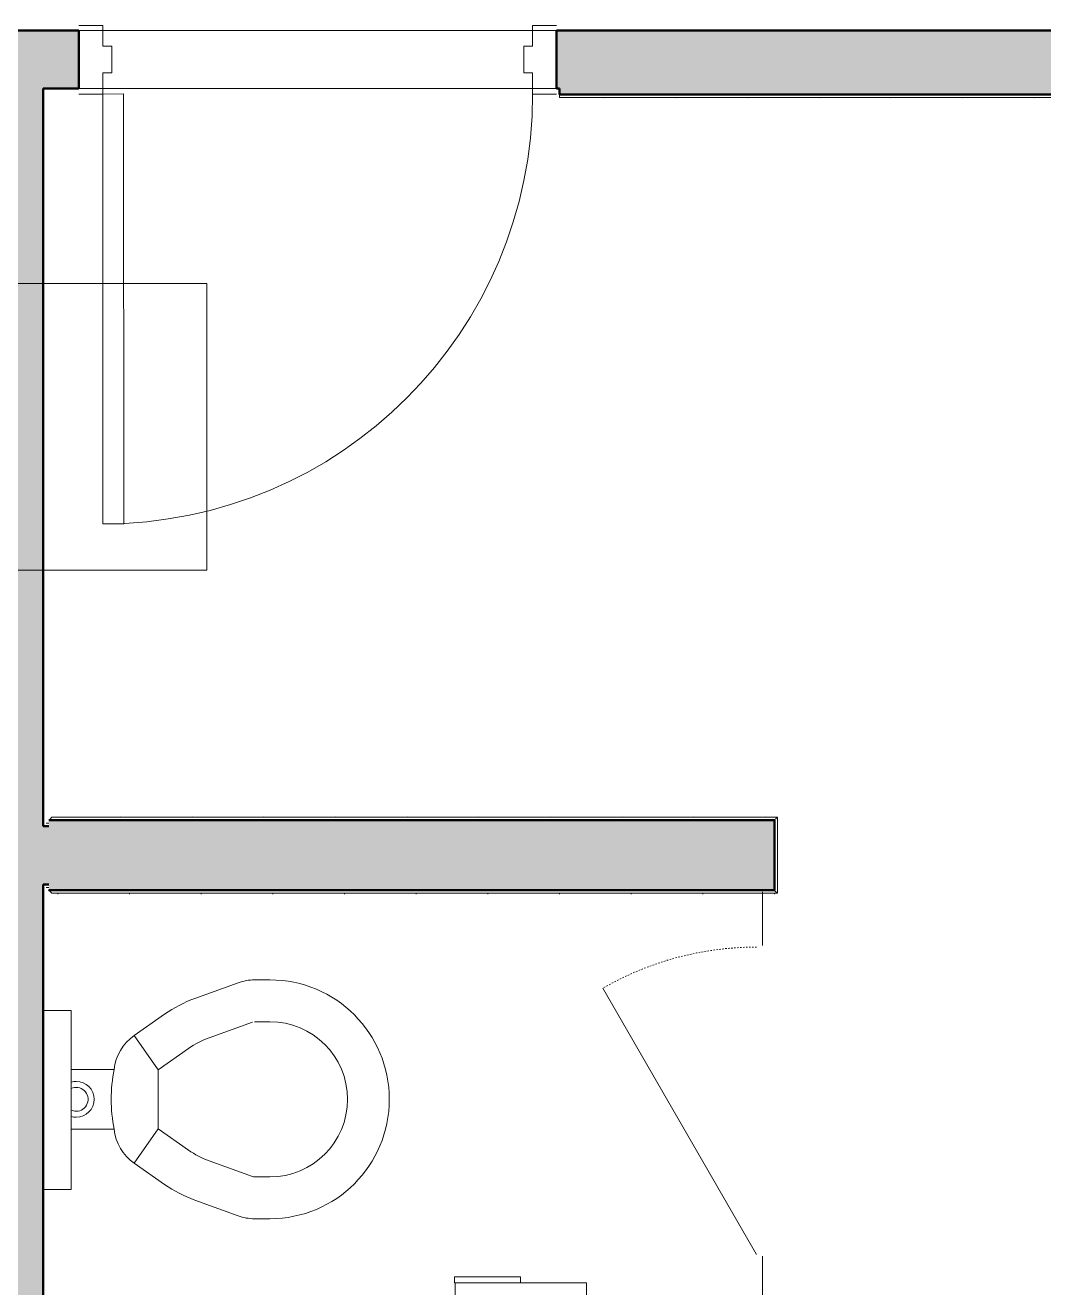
# Model space of a CAD drawing. Header units: inches. Extents: x -1106 to 1409, y -1111 to 918.
# Drawn here: x 459.9 to 545.2, y -153.6 to -47.9 of the extents above; entities that cross this region are included whole.
import ezdxf

# ---------------------------------------------------------------- set-up
doc = ezdxf.new("R2010")
doc.units = ezdxf.units.IN
doc.header["$MEASUREMENT"] = 0
doc.linetypes.add('Dash', pattern=[0.25, 0.125, -0.125])
for name, color, linetype, lineweight in [('A-AREA-IDEN', 2, 'Continuous', 9), ('A-DOOR', 31, 'Continuous', 13), ('A-DOOR-FRAM', 31, 'Continuous', 20), ('A-GENM', 13, 'Continuous', 9), ('A-WALL-PATT', 111, 'Continuous', 13), ('I-WALL', 2, 'Continuous', 13), ('P-SANR-FIXT', 6, 'Continuous', 9), ('Q-SPCQ', 91, 'Continuous', 13)]:
    doc.layers.add(name, color=color, linetype=linetype, lineweight=lineweight)

# ---------------------------------------------------------------- blocks, each defined once
blk = doc.blocks.new('FP_22-7TH FLOOR TELECOM UNDERFLOOR ROUTING PLAN')
at = {"layer": 'A-WALL-PATT', "color": 254, "lineweight": 9}
for p, q in [((508.42, -54.04), (508.42, -54.05)), ((514.42, -54.04), (514.42, -54.05)), ((520.42, -54.04), (520.42, -54.05)), ((526.42, -54.04), (526.42, -54.05)), ((532.42, -54.04), (532.42, -54.05)), ((538.42, -54.04), (538.42, -54.05)), ((544.42, -54.04), (544.42, -54.05)), ((556.42, -54.04), (556.42, -54.05)), ((562.42, -54.04), (562.42, -54.05)), ((568.42, -54.04), (568.42, -54.05)), ((574.42, -54.04), (574.42, -54.05))]:
    blk.add_line(p, q, dxfattribs=at)
blk = doc.blocks.new('Basic Wall _ Wall Tile - Restroom 3x6  - 1_2_ Higher - ___-2704834-7TH FLOOR TELECOM UNDERFLOOR ROUTING PLAN')
at = {"layer": 'I-WALL', "color": 253}
for p, q in [((504.67, -53.99), (504.67, -53.74)), ((504.67, -53.99), (546.94, -53.99)), ((556.15, -53.99), (574.92, -53.99))]:
    blk.add_line(p, q, dxfattribs=at)
blk.add_blockref('FP_22-7TH FLOOR TELECOM UNDERFLOOR ROUTING PLAN', (0, 0), dxfattribs=at)
blk = doc.blocks.new('FP_23-7TH FLOOR TELECOM UNDERFLOOR ROUTING PLAN')
at = {"layer": 'A-WALL-PATT', "color": 254, "lineweight": 9}
for p, q in [((467.92, -114.2), (467.92, -114.19)), ((473.92, -114.2), (473.92, -114.19)), ((479.92, -114.2), (479.92, -114.19)), ((485.92, -114.2), (485.92, -114.19)), ((491.92, -114.2), (491.92, -114.19)), ((497.92, -114.2), (497.92, -114.19)), ((503.92, -114.2), (503.92, -114.19)), ((509.92, -114.2), (509.92, -114.19)), ((515.92, -114.2), (515.92, -114.19)), ((521.92, -114.2), (521.92, -114.19))]:
    blk.add_line(p, q, dxfattribs=at)
blk = doc.blocks.new('Basic Wall _ Wall Tile - Restroom 3x6  - 1_2_ Higher - ___-2705342-7TH FLOOR TELECOM UNDERFLOOR ROUTING PLAN')
at = {"layer": 'A-WALL-PATT', "lineweight": 9}
h = blk.add_hatch(dxfattribs=at)
h.set_pattern_fill('FP_15', color=254, style=0, pattern_type=2)
h.set_pattern_definition([(90, (461.917, -114.494), (-6, 4e-16), [8.5, 0]), (0, (461.917, -110.244), (0, -8.5), [6, 0]), (0, (461.917, -114.494), (0, -8.5), [6, 0]), (0, (461.917, -105.994), (0, -8.5), [6, 0])])
h.paths.add_polyline_path([(461.92, -114.74), (461.92, -114.49), (461.67, -114.74)], flags=0)
at = {"layer": 'I-WALL', "color": 253}
for p, q in [((461.92, -114.74), (461.67, -114.74)), ((522.92, -114.24), (462.17, -114.24))]:
    blk.add_line(p, q, dxfattribs=at)
at = {"layer": 'I-WALL', "color": 253, "flags": 128}
for points in [[(461.92, -114.49), (461.92, -114.49), (461.95, -114.46), (461.99, -114.42), (462.04, -114.37), (462.1, -114.31), (462.17, -114.24)], [(522.92, -114.24), (522.85, -114.31), (522.79, -114.37), (522.74, -114.42), (522.7, -114.46), (522.67, -114.49), (522.67, -114.49)]]:
    blk.add_lwpolyline(points, dxfattribs=at)
at = {"layer": 'I-WALL', "color": 253}
blk.add_blockref('FP_23-7TH FLOOR TELECOM UNDERFLOOR ROUTING PLAN', (0, 0), dxfattribs=at)
blk = doc.blocks.new('FP_24-7TH FLOOR TELECOM UNDERFLOOR ROUTING PLAN')
at = {"layer": 'A-WALL-PATT', "color": 254, "lineweight": 9}
for p, q in [((462.67, -120.67), (462.67, -120.68)), ((468.67, -120.67), (468.67, -120.68)), ((474.67, -120.67), (474.67, -120.68)), ((480.67, -120.67), (480.67, -120.68)), ((486.67, -120.67), (486.67, -120.68)), ((492.67, -120.67), (492.67, -120.68)), ((498.67, -120.67), (498.67, -120.68)), ((504.67, -120.67), (504.67, -120.68)), ((510.67, -120.67), (510.67, -120.68)), ((516.67, -120.67), (516.67, -120.68)), ((522.67, -120.67), (522.67, -120.68))]:
    blk.add_line(p, q, dxfattribs=at)
blk = doc.blocks.new('Basic Wall _ Wall Tile - Restroom 3x6  - 1_2_ Higher - ___-2705510-7TH FLOOR TELECOM UNDERFLOOR ROUTING PLAN')
at = {"layer": 'A-WALL-PATT', "lineweight": 9}
h = blk.add_hatch(dxfattribs=at)
h.set_pattern_fill('FP_16', color=254, style=0, pattern_type=2)
h.set_pattern_definition([(270, (522.667, -120.369), (6, 4e-16), [8.5, 0]), (180, (522.667, -124.619), (1e-15, 8.5), [6, 0]), (180, (522.667, -120.369), (1e-15, 8.5), [6, 0]), (180, (522.667, -128.869), (1e-15, 8.5), [6, 0])])
h.paths.add_polyline_path([(461.92, -120.37), (461.92, -120.12), (461.68, -120.14)], flags=0)
at = {"layer": 'I-WALL', "color": 253}
for p, q in [((461.67, -120.12), (461.92, -120.12)), ((462.17, -120.62), (522.92, -120.62))]:
    blk.add_line(p, q, dxfattribs=at)
at = {"layer": 'I-WALL', "color": 253, "flags": 128}
for points in [[(462.17, -120.62), (462.1, -120.55), (462.04, -120.49), (461.99, -120.44), (461.95, -120.4), (461.92, -120.38), (461.92, -120.37)], [(522.67, -120.37), (522.67, -120.38), (522.7, -120.4), (522.74, -120.44), (522.79, -120.49), (522.85, -120.55), (522.92, -120.62)]]:
    blk.add_lwpolyline(points, dxfattribs=at)
at = {"layer": 'I-WALL', "color": 253}
blk.add_blockref('FP_24-7TH FLOOR TELECOM UNDERFLOOR ROUTING PLAN', (0, 0), dxfattribs=at)
blk = doc.blocks.new('FP_25-7TH FLOOR TELECOM UNDERFLOOR ROUTING PLAN')
at = {"layer": 'A-WALL-PATT', "color": 254, "lineweight": 9}
for p, q in [((522.97, -114.49), (522.98, -114.49)), ((522.97, -120.49), (522.98, -120.49))]:
    blk.add_line(p, q, dxfattribs=at)
blk = doc.blocks.new('Basic Wall _ Wall Tile - Restroom 3x6  - 1_2_ Higher - ___-2705617-7TH FLOOR TELECOM UNDERFLOOR ROUTING PLAN')
at = {"layer": 'I-WALL', "color": 253}
blk.add_line((522.92, -120.62), (522.92, -114.24), dxfattribs=at)
at = {"layer": 'I-WALL', "color": 253, "flags": 128}
for points in [[(522.67, -114.49), (522.67, -114.49), (522.7, -114.46), (522.74, -114.42), (522.79, -114.37), (522.85, -114.31), (522.92, -114.24)], [(522.92, -120.62), (522.85, -120.55), (522.79, -120.49), (522.74, -120.44), (522.7, -120.4), (522.67, -120.38), (522.67, -120.37)]]:
    blk.add_lwpolyline(points, dxfattribs=at)
at = {"layer": 'I-WALL', "color": 253}
blk.add_blockref('FP_25-7TH FLOOR TELECOM UNDERFLOOR ROUTING PLAN', (0, 0), dxfattribs=at)
blk = doc.blocks.new('Single-HM Frame - Public Bathroom 8ft high-2735340-7TH FLOOR TELECOM UNDERFLOOR ROUTING PLAN')
at = {"layer": 'A-DOOR', "color": 253}
for p, q in [((-16.25, -2.87), (-18, -2.88)), ((-18, -2.88), (-17.99, -38.87)), ((-16.24, -38.87), (-16.25, -2.87)), ((-17.99, -38.87), (-16.24, -38.87))]:
    blk.add_line(p, q, dxfattribs=at)
blk.add_arc((-18, -2.88), 36, 270.01, 0, dxfattribs=at)
at = {"layer": 'A-DOOR-FRAM', "color": 133}
for p, q in [((-18, 2.87), (-20, 2.87)), ((-18, 1.12), (-18, 2.87)), ((18, 2.87), (20, 2.87)), ((18, 1.12), (18, 2.87)), ((-17.25, 1.12), (-18, 1.12)), ((-17.25, -1.12), (-17.25, 1.12)), ((17.25, 1.12), (18, 1.12)), ((17.25, -1.12), (17.25, 1.12)), ((-18, -1.12), (-17.25, -1.12)), ((-18, -2.88), (-18, -1.12)), ((18, -1.12), (17.25, -1.12)), ((18, -2.88), (18, -1.12)), ((-20, -2.88), (-18, -2.88)), ((20, -2.88), (18, -2.88))]:
    blk.add_line(p, q, dxfattribs=at)
blk = doc.blocks.new('Seat_Cover_Dispenser-Bradley_Corp-583 - Seat_Cover_Dispenser-Bradley_Corp-583-V26-7TH FLOOR TELECOM UNDERFLOOR ROUTING PLAN')
at = {"layer": 'Q-SPCQ', "color": 53, "lineweight": 9}
for p, q in [((461.42, -166.99), (463.79, -166.99)), ((463.79, -166.99), (463.79, -181.99)), ((463.79, -181.99), (461.42, -181.99))]:
    blk.add_line(p, q, dxfattribs=at)
blk = doc.blocks.new('Toilet Partition-Generic-Floor Mount - 36_ x 60_ Single-4728220-7TH FLOOR TELECOM UNDERFLOOR ROUTING PLAN')
at = {"layer": 'Q-SPCQ', "lineweight": 9}
for p, q in [((-17.13, -67.25), (-17.13, -8.5)), ((-12, -67.75), (10.3, -54.87)), ((-17.63, -68.25), (-12.12, -68.25)), ((13.87, -68.25), (18.37, -68.25))]:
    blk.add_line(p, q, dxfattribs=at)
at = {"layer": 'Q-SPCQ', "linetype": 'Dash', "lineweight": 9}
blk.add_arc((-12, -67.75), 25.75, 0, 30, dxfattribs=at)
blk = doc.blocks.new('Toilet_Tissue_Dispenser-Bradley_Corp-Partition_Mount-5422 - 5422-2880670-7TH FLOOR TELECOM UNDERFLOOR ROUTING PLAN')
at = {"layer": 'A-GENM', "color": 53}
for p, q in [((495.87, -153.24), (495.87, -152.74)), ((495.87, -152.74), (501.4, -152.74)), ((495.92, -153.24), (495.87, -153.24)), ((501.4, -152.74), (501.4, -153.24))]:
    blk.add_line(p, q, dxfattribs=at)
at = {"layer": 'Q-SPCQ', "color": 53, "lineweight": 9}
for p, q in [((495.92, -158.37), (495.92, -153.24)), ((495.92, -153.24), (506.92, -153.24)), ((506.92, -153.24), (506.92, -158.37))]:
    blk.add_line(p, q, dxfattribs=at)
blk = doc.blocks.new('Toilet-Commercial-Wall - 19_ Seat Height-V53-7TH FLOOR TELECOM UNDERFLOOR ROUTING PLAN')
at = {"layer": 'P-SANR-FIXT', "color": 53}
for p, q in [((5.94, 27), (5.94, 25.71)), ((9.44, 25.71), (9.44, 27)), ((22.44, 27), (22.44, 25.71)), ((25.94, 25.71), (25.94, 27)), ((10.79, 21.92), (9.47, 25.53)), ((22.41, 25.53), (21.1, 21.92)), ((6.18, 24.34), (7.5, 20.72)), ((24.38, 20.72), (25.7, 24.34)), ((13.47, 17.65), (11.69, 20.18)), ((20.19, 20.18), (18.42, 17.65)), ((8.82, 18.18), (10.6, 15.64)), ((21.28, 15.64), (23.06, 18.18)), ((13.47, 17.65), (10.6, 15.64)), ((18.42, 17.65), (13.47, 17.65)), ((21.28, 15.64), (18.42, 17.65)), ((13.44, 13.96), (13.44, 10.37)), ((18.44, 10.37), (18.44, 13.96))]:
    blk.add_line(p, q, dxfattribs=at)
for centre, radius, start, end in [((15.94, 27), 10, 90, 180), ((15.94, 27), 10, 0, 90), ((15.94, 27), 6.5, 90, 180), ((15.94, 27), 6.5, 0, 90), ((9.94, 25.71), 4, 180, 200), ((21.94, 25.71), 0.5, 340, 0), ((21.94, 25.71), 4, 340, 0), ((17.83, 24.48), 7.5, 200, 215), ((14.05, 24.48), 7.5, 325, 340), ((17.83, 24.48), 11, 200, 215), ((14.05, 24.48), 11, 325, 340), ((13.88, 17.93), 4, 215, 263.7549), ((18.01, 17.93), 4, 276.2451, 325), ((15.94, 26.33), 12.62, 258.5767, 281.4233), ((15.94, 10.78), 1.5, 360, 180), ((15.94, 10.78), 0.996, 360, 205.9624), ((15.94, 10.78), 1.5, 180, 196.4133), ((15.94, 10.78), 0.996, 334.0376, 360), ((15.94, 10.78), 1.5, 343.5867, 360)]:
    blk.add_arc(centre, radius, start, end, dxfattribs=at)
blk = doc.blocks.new('18433_1 - AEO NY - CENTRAL_rvt-1-7TH FLOOR TELECOM UNDERFLOOR ROUTING PLAN')
at = {"layer": 'A-WALL-PATT'}
h = blk.add_hatch(color=253, dxfattribs=at)
h.paths.add_polyline_path([(598.92, -53.24), (598.92, -48.37), (504.42, -48.37), (504.42, -53.24), (593.25, -53.24)], flags=0)
h.paths.add_polyline_path([(464.42, -53.24), (464.42, -48.37), (456.67, -48.37), (456.67, -53.24), (461.42, -53.24)], flags=0)
for points in [[(461.42, -99.24), (461.42, -53.24), (456.54, -53.24), (456.54, -99.24), (457.91, -99.24)], [(457.91, -222.87), (461.42, -222.87), (461.42, -99.24), (445.42, -99.24), (445.42, -222.87)], [(522.17, -119.87), (522.17, -114.99), (461.42, -114.99), (461.42, -119.87), (503.03, -119.87)]]:
    blk.add_hatch(color=253, dxfattribs=at).paths.add_polyline_path(points, flags=0)
at = {"layer": 'A-WALL-PATT', "lineweight": 5}
for points in [[(597.92, -53.74), (597.92, -53.74), (598.42, -53.74), (598.42, -53.24), (504.67, -53.24), (504.67, -53.74), (593.25, -53.74)], [(522.17, -114.99), (522.67, -114.99), (522.67, -114.49), (461.92, -114.49), (461.92, -114.99), (503.03, -114.99)], [(522.67, -119.87), (522.67, -114.99), (522.17, -114.99), (522.17, -119.87)], [(522.67, -120.37), (522.67, -119.87), (461.92, -119.87), (461.92, -120.37), (503.03, -120.37)]]:
    blk.add_hatch(color=9, dxfattribs=at).paths.add_polyline_path(points, flags=0)
at = {"layer": 'I-WALL', "color": 213, "lineweight": 50}
for p, q in [((464.42, -48.37), (456.67, -48.37)), ((464.42, -53.24), (464.42, -48.37)), ((598.92, -48.37), (504.42, -48.37)), ((504.42, -48.37), (504.42, -53.24)), ((461.42, -99.24), (461.42, -53.24)), ((461.42, -53.24), (464.42, -53.24)), ((504.42, -53.24), (504.67, -53.24)), ((504.67, -53.24), (504.67, -53.74)), ((504.67, -53.74), (597.92, -53.74)), ((461.42, -114.99), (461.42, -99.24)), ((461.92, -114.99), (461.42, -114.99)), ((522.67, -114.49), (461.92, -114.49)), ((522.67, -114.99), (522.67, -114.49)), ((522.67, -119.87), (522.67, -114.99)), ((461.42, -217.24), (461.42, -119.87)), ((461.42, -119.87), (461.92, -119.87)), ((461.92, -120.37), (522.67, -120.37)), ((522.67, -120.37), (522.67, -119.87))]:
    blk.add_line(p, q, dxfattribs=at)
at = {"layer": 'I-WALL', "color": 253}
for p, q in [((464.42, -48.37), (504.42, -48.37)), ((504.42, -53.24), (464.42, -53.24))]:
    blk.add_line(p, q, dxfattribs=at)
at = {"color": 53, "lineweight": 9}
for name, p in [('Single-HM Frame - Public Bathroom 8ft high-2735340-7TH FLOOR TELECOM UNDERFLOOR ROUTING PLAN', (484.42, -50.81)), ('Basic Wall _ Wall Tile - Restroom 3x6  - 1_2_ Higher - ___-2704834-7TH FLOOR TELECOM UNDERFLOOR ROUTING PLAN', (0, 0)), ('Basic Wall _ Wall Tile - Restroom 3x6  - 1_2_ Higher - ___-2705342-7TH FLOOR TELECOM UNDERFLOOR ROUTING PLAN', (0, 0)), ('Basic Wall _ Wall Tile - Restroom 3x6  - 1_2_ Higher - ___-2705617-7TH FLOOR TELECOM UNDERFLOOR ROUTING PLAN', (0, 0)), ('Basic Wall _ Wall Tile - Restroom 3x6  - 1_2_ Higher - ___-2705510-7TH FLOOR TELECOM UNDERFLOOR ROUTING PLAN', (0, 0)), ('Seat_Cover_Dispenser-Bradley_Corp-583 - Seat_Cover_Dispenser-Bradley_Corp-583-V26-7TH FLOOR TELECOM UNDERFLOOR ROUTING PLAN', (0, 36.56)), ('Toilet_Tissue_Dispenser-Bradley_Corp-Partition_Mount-5422 - 5422-2880670-7TH FLOOR TELECOM UNDERFLOOR ROUTING PLAN', (0, 0))]:
    blk.add_blockref(name, p, dxfattribs=at)
for name, p, rotation in [('Toilet Partition-Generic-Floor Mount - 36_ x 60_ Single-4728220-7TH FLOOR TELECOM UNDERFLOOR ROUTING PLAN', (453.42, -138.87), 89.99999999999991), ('Toilet-Commercial-Wall - 19_ Seat Height-V53-7TH FLOOR TELECOM UNDERFLOOR ROUTING PLAN', (453.42, -121.93), 269.9999999999999)]:
    blk.add_blockref(name, p, dxfattribs=dict(at, rotation=rotation))
blk = doc.blocks.new('Room Tag - Room Tag-84095-7TH FLOOR TELECOM UNDERFLOOR ROUTING PLAN')
at = {"layer": 'A-AREA-IDEN'}
for p, q in [((-0.375, -0.0625), (-0.375, -0.3125)), ((-0.375, -0.0625), (0.375, -0.0625)), ((0.375, -0.0625), (0.375, -0.3125)), ((-0.375, -0.3125), (0.375, -0.3125))]:
    blk.add_line(p, q, dxfattribs=at)

msp = doc.modelspace()

# ---------------------------------------------------------------- block references
at = {"lineweight": 5}
msp.add_blockref('18433_1 - AEO NY - CENTRAL_rvt-1-7TH FLOOR TELECOM UNDERFLOOR ROUTING PLAN', (0, 0), dxfattribs=at)

# ---------------------------------------------------------------- next in the draw order: block references
at = {"layer": 'A-AREA-IDEN', "xscale": 95.99999999999994, "yscale": 95.99999999999994, "zscale": 95.99999999999994}
msp.add_blockref('Room Tag - Room Tag-84095-7TH FLOOR TELECOM UNDERFLOOR ROUTING PLAN', (439.13, -63.55), dxfattribs=at)

doc.saveas('drawing.dxf')
